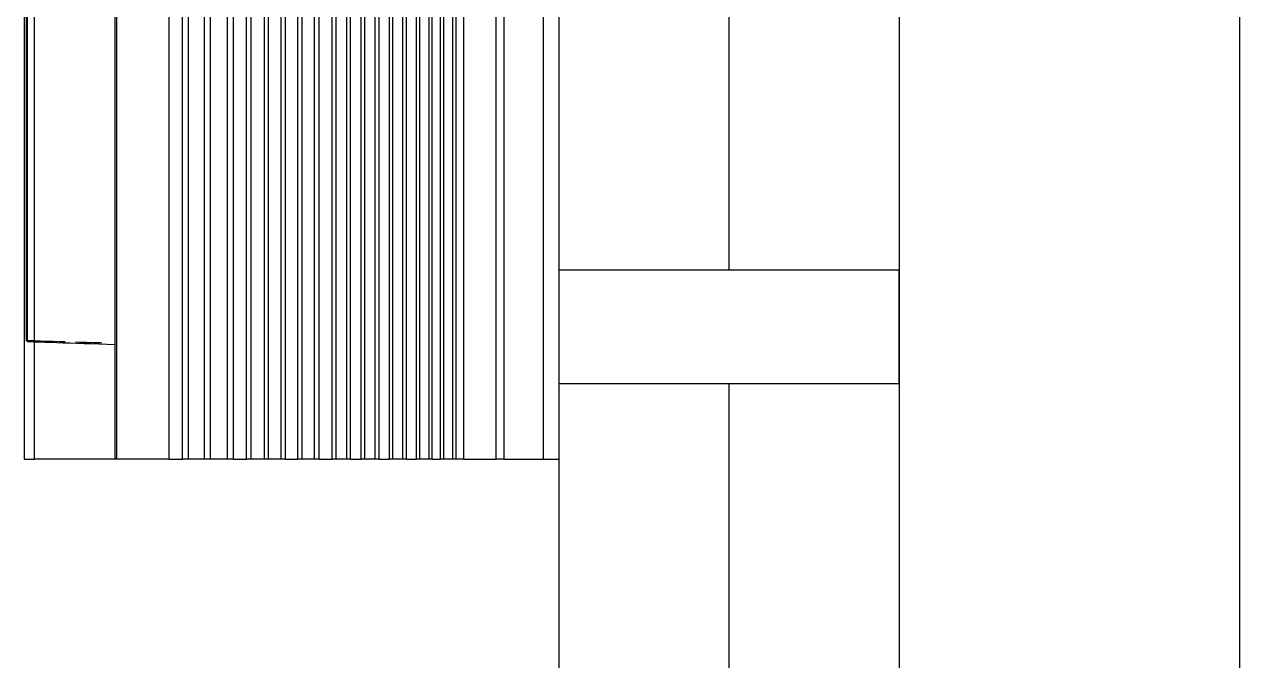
# Model space of a CAD drawing. Header units: inches. Extents: x 16928 to 514628, y -1471 to 241387.
# Drawn here: x 68903 to 69439, y 46743 to 47024 of the extents above; entities that cross this region are included whole.
import ezdxf

# ---------------------------------------------------------------- set-up
doc = ezdxf.new("R2010")
doc.units = ezdxf.units.IN
doc.header["$MEASUREMENT"] = 0
for name, color, linetype in [('Edges', 7, 'Continuous'), ('LW', 2, 'Continuous'), ('WIN', 9, 'Continuous')]:
    doc.layers.add(name, color=color, linetype=linetype)

# ---------------------------------------------------------------- blocks, each defined once
blk = doc.blocks.new('air con')
at = {"layer": 'Edges'}
for p, q in [((71.402, 41.898), (152.402, 41.898)), ((152.402, 41.095), (152.402, 41.898)), ((71.402, 41.095), (152.402, 41.095)), ((152.402, 39.122), (152.402, 41.095)), ((71.402, 39.122), (152.402, 39.122)), ((152.402, 38.724), (71.402, 38.724)), ((152.402, 39.122), (152.402, 38.724)), ((152.402, 37.092), (152.402, 38.724)), ((152.402, 37.092), (71.402, 37.092)), ((152.402, 37.092), (152.402, 36.701)), ((152.402, 36.701), (71.402, 36.701)), ((152.402, 36.542), (71.402, 36.542)), ((152.402, 36.701), (152.402, 36.542)), ((152.402, 36.542), (152.402, 36.078)), ((152.402, 36.078), (71.402, 36.078)), ((152.402, 35.914), (71.402, 35.914)), ((152.402, 36.078), (152.402, 35.914)), ((152.402, 35.493), (152.402, 35.914)), ((152.402, 35.493), (71.402, 35.493)), ((152.402, 35.34), (71.402, 35.34)), ((152.402, 35.493), (152.402, 35.34)), ((152.402, 35.34), (152.402, 34.877)), ((152.402, 34.877), (71.402, 34.877)), ((152.402, 34.709), (71.402, 34.709)), ((152.402, 34.877), (152.402, 34.709)), ((152.402, 34.207), (152.402, 34.709)), ((152.402, 34.207), (71.402, 34.207)), ((152.402, 34.022), (71.402, 34.022)), ((152.402, 34.207), (152.402, 34.022)), ((152.402, 34.022), (152.402, 33.51)), ((152.402, 33.51), (71.402, 33.51)), ((152.402, 33.335), (71.402, 33.335)), ((152.402, 33.51), (152.402, 33.335)), ((152.402, 32.826), (152.402, 33.335)), ((152.402, 32.826), (71.402, 32.826)), ((152.402, 32.625), (71.402, 32.625)), ((152.402, 32.826), (152.402, 32.625)), ((152.402, 32.625), (152.402, 32.098)), ((152.402, 32.098), (71.402, 32.098)), ((152.402, 32.098), (152.402, 31.911)), ((152.402, 31.911), (71.402, 31.911)), ((152.402, 31.378), (71.402, 31.378)), ((152.402, 31.378), (152.402, 31.911)), ((152.402, 31.378), (152.402, 31.189)), ((152.402, 31.189), (71.402, 31.189)), ((152.402, 31.189), (152.402, 30.654)), ((152.402, 30.654), (71.402, 30.654)), ((152.402, 30.439), (71.402, 30.439)), ((152.402, 30.654), (152.402, 30.439)), ((152.402, 29.791), (152.402, 30.439)), ((152.402, 29.791), (71.402, 29.791)), ((152.402, 29.562), (71.402, 29.562)), ((152.402, 29.791), (152.402, 29.562)), ((152.402, 29.562), (152.402, 28.935)), ((152.402, 28.935), (71.402, 28.935)), ((152.402, 28.935), (152.402, 28.714)), ((152.402, 28.714), (71.402, 28.714)), ((152.402, 28.092), (152.402, 28.714)), ((152.402, 28.092), (71.402, 28.092)), ((152.402, 27.871), (71.402, 27.871)), ((152.402, 28.092), (152.402, 27.871)), ((152.402, 27.871), (152.402, 27.226)), ((152.402, 27.226), (71.402, 27.226)), ((152.402, 27.024), (71.402, 27.024)), ((152.402, 27.226), (152.402, 27.024)), ((152.402, 27.024), (152.402, 26.349)), ((152.402, 26.349), (71.402, 26.349)), ((152.402, 26.117), (71.402, 26.117)), ((152.402, 26.349), (152.402, 26.117)), ((152.402, 25.469), (152.402, 26.117)), ((152.402, 25.469), (71.402, 25.469)), ((152.402, 25.469), (152.402, 25.162)), ((152.402, 25.162), (71.402, 25.162)), ((152.402, 25.162), (152.402, 24.304)), ((152.402, 24.304), (71.402, 24.304)), ((152.402, 24.002), (71.402, 24.002)), ((152.402, 24.304), (152.402, 24.002)), ((152.402, 24.002), (152.402, 23.184)), ((152.402, 23.184), (71.402, 23.184)), ((152.402, 22.883), (71.402, 22.883)), ((152.402, 23.184), (152.402, 22.883)), ((152.402, 22.213), (152.402, 22.883)), ((152.402, 22.213), (71.402, 22.213)), ((152.402, 22.213), (152.402, 19.568)), ((152.402, 19.568), (71.402, 19.568)), ((152.402, 19.493), (71.402, 19.493)), ((146.575, 18.687), (146.588, 19.085)), ((146.588, 19.085), (146.601, 19.493)), ((152.402, 19.568), (152.402, 19.493)), ((152.402, 19.493), (152.402, 15.42)), ((146.504, 18.391), (146.514, 18.752)), ((146.514, 18.752), (146.516, 18.813)), ((146.562, 18.299), (146.575, 18.687)), ((146.484, 17.685), (146.494, 18.035)), ((146.494, 18.035), (146.504, 18.391)), ((146.538, 17.558), (146.55, 17.923)), ((146.55, 17.923), (146.562, 18.299)), ((146.479, 17.503), (146.484, 17.685)), ((146.516, 16.869), (146.527, 17.206)), ((146.527, 17.206), (146.538, 17.558)), ((146.447, 16.349), (146.456, 16.673)), ((146.456, 16.673), (146.464, 16.956)), ((146.505, 16.546), (146.516, 16.869)), ((151.402, 17.184), (151.402, 17.175)), ((146.429, 15.722), (146.438, 16.032)), ((146.438, 16.032), (146.447, 16.349)), ((146.486, 15.948), (146.495, 16.239)), ((146.495, 16.239), (146.505, 16.546)), ((146.421, 15.42), (76.921, 15.42)), ((146.421, 15.42), (146.429, 15.722)), ((146.468, 15.42), (146.421, 15.42)), ((146.421, 15.42), (146.421, 15.051)), ((146.468, 15.42), (146.477, 15.675)), ((152.402, 15.42), (146.468, 15.42)), ((146.468, 15.42), (146.468, 15.051)), ((146.477, 15.675), (146.486, 15.948)), ((152.402, 14.898), (152.402, 15.42)), ((71.402, 14.898), (152.402, 14.898)), ((146.421, 15.051), (76.921, 15.051)), ((146.421, 15.012), (76.921, 15.012)), ((146.468, 15.051), (146.421, 15.051)), ((146.421, 15.051), (146.421, 15.012))]:
    blk.add_line(p, q, dxfattribs=at)
blk = doc.blocks.new('2.0 HP AIR CONDITION')
at = {"xscale": 8.72523083075772, "yscale": 8.72523083075772, "zscale": 8.72523083075772}
blk.add_blockref('air con', (-1610.13, 83.28), dxfattribs=at)

msp = doc.modelspace()

# ---------------------------------------------------------------- linework, layer by layer
at = {"layer": 'LW'}
msp.add_line((69438.56, 45685.48), (69438.56, 48685.48), dxfattribs=at)
at = {"layer": 'WIN'}
for p, q in [((69138.56, 48685.48), (69138.56, 45685.48)), ((69288.56, 48660.48), (69288.56, 45710.48)), ((69213.56, 46915.48), (69213.56, 47455.48)), ((69213.56, 46325.48), (69213.56, 46865.48))]:
    msp.add_line(p, q, dxfattribs=at)
msp.add_lwpolyline([(69288.56, 46865.48), (69288.56, 46915.48), (69138.56, 46915.48), (69138.56, 46865.48)], close=True, dxfattribs=at)

# ---------------------------------------------------------------- block references
at = {"rotation": 269.9999999999987}
msp.add_blockref('2.0 HP AIR CONDITION', (68689.71, 46551.72), dxfattribs=at)

doc.saveas('drawing.dxf')
